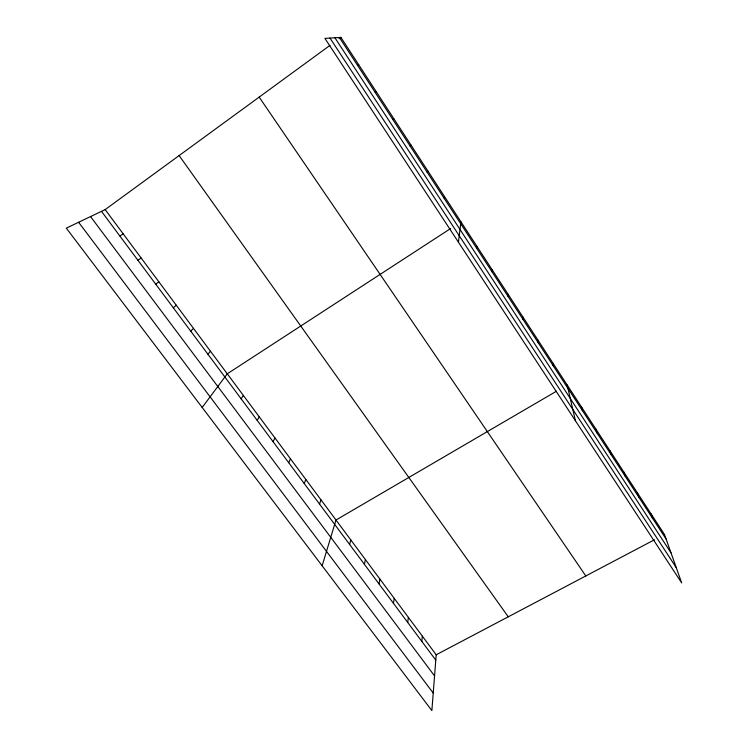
<?xml version="1.0" encoding="UTF-8"?>
<svg xmlns="http://www.w3.org/2000/svg" width="748" height="748" viewBox="0 0 748 748"><rect width="100%" height="100%" fill="white"/><g stroke="black" fill="none" stroke-linecap="round" stroke-linejoin="round"><path stroke-width="1.12" d="M476.626 248.177L476.71 246.027M105.159 209.599L436.196 654.78L431.867 710.6L66.31 228.14L105.159 209.599L330.036 45.338M421.825 641.391L422.358 636.183M458.44 242.193L460.946 221.819M407.707 622.439L408.371 617.362M393.439 603.281L394.224 598.335M378.993 583.898L379.909 579.092M364.388 564.282L365.435 559.626M444.088 198.22L444.49 196.537M349.615 544.451L350.793 539.934M322.136 565.778L335.983 520.019L556.521 391.185M319.536 504.068L320.995 499.86M304.23 483.526L305.829 479.468M427.239 172.358L427.819 170.918M288.737 462.731L290.495 458.842M273.057 441.685L274.965 437.963M257.2 420.385L259.257 416.832M410.156 146.131L410.904 144.944M241.136 398.824L243.352 395.449M202.184 407.454L227.261 373.813L450.661 228.514M207.925 354.243L210.478 351.233M190.749 331.186L193.48 328.372M392.84 119.54L393.766 118.614M173.358 307.839L176.266 305.221M155.734 284.184L158.828 281.781M339.087 38.718L340.901 37.4L664.486 534.493L681.69 582.935L324.913 38.4L340.901 37.4M137.884 260.22L141.166 258.032M375.272 92.574L376.394 91.92M119.802 235.947L123.28 233.965M436.196 654.78L654.481 539.757M357.46 65.226L358.769 64.852M78.615 222.268L433.223 693.069M90.545 216.565L434.551 675.93M101.485 211.347L435.775 660.119M179.118 155.575L508.266 616.81M259.173 97.1L585.806 575.951M329.999 38.083L676.267 567.657M339.396 37.494L666.122 539.102M334.917 37.774L670.975 552.781M651.078 513.904L652.602 518.345M637.511 493.063L638.923 497.345M623.785 471.969L625.076 476.083M609.882 450.614L611.051 454.56M595.819 429.006L596.857 432.765M581.57 407.127L582.486 410.699M567.152 384.968L575.418 420.741M552.548 362.537L553.202 365.735M537.765 339.826L538.27 342.827M522.787 316.825L523.161 319.62M507.63 293.525L507.845 296.115M492.268 269.935L492.343 272.3"/></g></svg>
